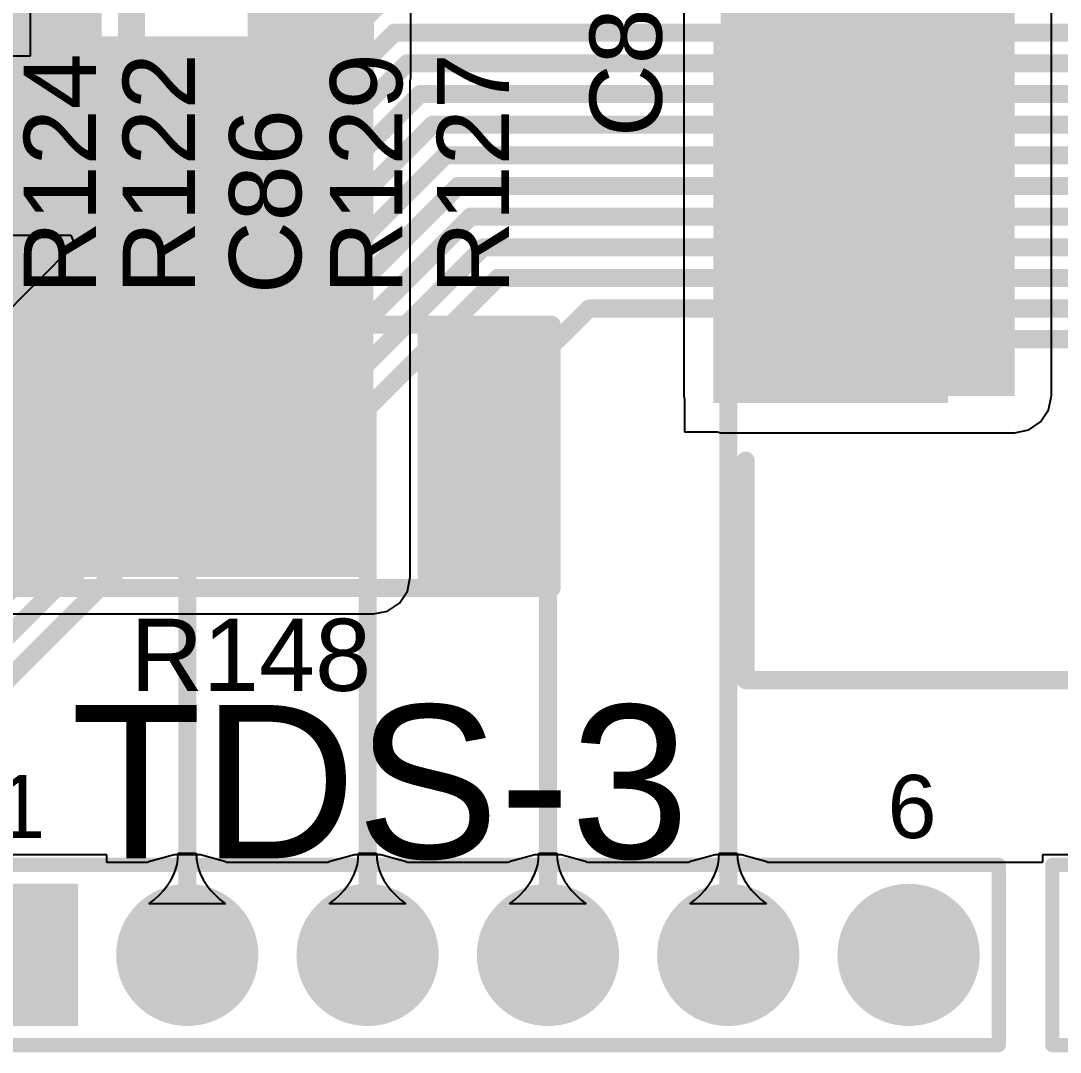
# Model space of a CAD drawing. Header units: millimetres. Extents: x -3 to 5437, y -3 to 5435.
# Drawn here: x 53.35 to 67.99, y -2.68 to 11.85 of the extents above; entities that cross this region are included whole.
import ezdxf

# ---------------------------------------------------------------- set-up
doc = ezdxf.new("R2010")
doc.units = ezdxf.units.MM
for name, color, linetype in [('BottomLayer', 5, 'Continuous'), ('BottomSolder', 6, 'Continuous'), ('MultiLayer', 9, 'Continuous'), ('PadHoleLayer', 156, 'Continuous'), ('TopLayer', 1, 'Continuous'), ('TopOverlay', 2, 'Continuous'), ('TopPaste', 8, 'Continuous'), ('TopSolder', 216, 'Continuous')]:
    doc.layers.add(name, color=color, linetype=linetype)
doc.styles.add('Arial', font='', dxfattribs={"height": 0.2})
doc.styles.get('Arial').set_extended_font_data('Arial')

# ---------------------------------------------------------------- blocks, each defined once
blk = doc.blocks.new('RES_2512_125')
at = {"layer": 'TopLayer'}
for points in [[(-4.05, 1.7), (-2.45, 1.7), (-2.45, -1.7), (-4.05, -1.7)], [(2.45, 1.7), (4.05, 1.7), (4.05, -1.7), (2.45, -1.7)]]:
    blk.add_hatch(color=1, dxfattribs=at).paths.add_polyline_path(points)
at = {"layer": 'TopPaste'}
for points in [[(-4.05, 1.7), (-2.45, 1.7), (-2.45, -1.7), (-4.05, -1.7)], [(2.45, 1.7), (4.05, 1.7), (4.05, -1.7), (2.45, -1.7)]]:
    blk.add_hatch(color=8, dxfattribs=at).paths.add_polyline_path(points)
at = {"layer": 'TopSolder'}
for points in [[(-4.152, 1.802), (-2.348, 1.802), (-2.348, -1.802), (-4.152, -1.802)], [(2.348, 1.802), (4.152, 1.802), (4.152, -1.802), (2.348, -1.802)]]:
    blk.add_hatch(color=216, dxfattribs=at).paths.add_polyline_path(points)
at = {"layer": 'TopOverlay', "const_width": 0.254}
for points in [[(-4.242, 1.854), (4.237, 1.854)], [(-4.242, -1.854), (-4.242, 1.854)], [(4.237, -1.854), (4.237, 1.854)], [(-4.242, -1.854), (4.237, -1.854)]]:
    blk.add_lwpolyline(points, dxfattribs=at)
at = {"layer": 'TopOverlay', "const_width": 0.127}
for points in [[(-4.305, 1.854, 1), (-4.178, 1.854, 1)], [(-4.305, 1.854, 1), (-4.178, 1.854, 1)], [(4.173, 1.854, 1), (4.3, 1.854, 1)], [(4.173, 1.854, 1), (4.3, 1.854, 1)], [(-4.305, -1.854, 1), (-4.178, -1.854, 1)], [(-4.305, -1.854, 1), (-4.178, -1.854, 1)], [(4.173, -1.854, 1), (4.3, -1.854, 1)], [(4.173, -1.854, 1), (4.3, -1.854, 1)]]:
    blk.add_lwpolyline(points, format="xyb", close=True, dxfattribs=at)
blk = doc.blocks.new('SRP1245CC_3R3M_148')
at = {"layer": 'TopLayer'}
for points in [[(-7.1, 2.5), (-4, 2.5), (-4, -2.5), (-7.1, -2.5)], [(4, 2.5), (7.1, 2.5), (7.1, -2.5), (4, -2.5)]]:
    blk.add_hatch(color=1, dxfattribs=at).paths.add_polyline_path(points)
at = {"layer": 'TopPaste'}
for points in [[(-7.1, 2.5), (-4, 2.5), (-4, -2.5), (-7.1, -2.5)], [(4, 2.5), (7.1, 2.5), (7.1, -2.5), (4, -2.5)]]:
    blk.add_hatch(color=8, dxfattribs=at).paths.add_polyline_path(points)
at = {"layer": 'TopSolder'}
for points in [[(-7.202, 2.602), (-3.898, 2.602), (-3.898, -2.602), (-7.202, -2.602)], [(3.898, 2.602), (7.202, 2.602), (7.202, -2.602), (3.898, -2.602)]]:
    blk.add_hatch(color=216, dxfattribs=at).paths.add_polyline_path(points)
at = {"layer": 'TopOverlay', "const_width": 0.254}
for points in [[(-6.75, 3.41), (-6.75, 6.504)], [(-6.75, 6.504), (6.75, 6.504)], [(6.75, 3.41), (6.75, 6.504)], [(-6.75, -6.504), (-6.75, -3.41)], [(6.75, -6.504), (6.75, -3.41)], [(-6.75, -6.504), (6.75, -6.504)]]:
    blk.add_lwpolyline(points, dxfattribs=at)
at = {"layer": 'TopOverlay', "const_width": 0.127}
for points in [[(-6.813, 6.504, 1), (-6.686, 6.504, 1)], [(-6.813, 6.504, 1), (-6.686, 6.504, 1)], [(6.686, 6.504, 1), (6.813, 6.504, 1)], [(6.686, 6.504, 1), (6.813, 6.504, 1)], [(-6.813, 3.41, 1), (-6.686, 3.41, 1)], [(6.686, 3.41, 1), (6.813, 3.41, 1)], [(-6.813, -3.41, 1), (-6.686, -3.41, 1)], [(6.686, -3.41, 1), (6.813, -3.41, 1)], [(-6.813, -6.504, 1), (-6.686, -6.504, 1)], [(-6.813, -6.504, 1), (-6.686, -6.504, 1)], [(6.686, -6.504, 1), (6.813, -6.504, 1)], [(6.686, -6.504, 1), (6.813, -6.504, 1)]]:
    blk.add_lwpolyline(points, format="xyb", close=True, dxfattribs=at)
blk = doc.blocks.new('HDR1X6_381')
at = {"layer": 'TopOverlay', "const_width": 0.2}
for points in [[(-1.27, -1.27), (-1.27, 1.27)], [(-1.27, 1.27), (13.97, 1.27)], [(-1.27, -1.27), (13.97, -1.27)]]:
    blk.add_lwpolyline(points, dxfattribs=at)
at = {"layer": 'TopOverlay', "const_width": 0.1}
for points in [[(-1.32, 1.27, 1), (-1.22, 1.27, 1)], [(-1.32, 1.27, 1), (-1.22, 1.27, 1)], [(-1.32, -1.27, 1), (-1.22, -1.27, 1)], [(-1.32, -1.27, 1), (-1.22, -1.27, 1)]]:
    blk.add_lwpolyline(points, format="xyb", close=True, dxfattribs=at)
blk = doc.blocks.new('HDR1X6_468')
at = {"layer": 'BottomLayer'}
blk.add_hatch(color=5, dxfattribs=at).paths.add_polyline_path([(-0.9, 0.9), (0.9, 0.9), (0.9, -0.9), (-0.9, -0.9)])
h = blk.add_hatch(color=5, dxfattribs=at)
edge = h.paths.add_edge_path()
edge.add_arc((2.54, 0), 0.9, 0, 360)
h = blk.add_hatch(color=5, dxfattribs=at)
edge = h.paths.add_edge_path()
edge.add_arc((5.08, 0), 0.9, 0, 360)
h = blk.add_hatch(color=5, dxfattribs=at)
edge = h.paths.add_edge_path()
edge.add_arc((7.62, 0), 0.9, 0, 360)
h = blk.add_hatch(color=5, dxfattribs=at)
edge = h.paths.add_edge_path()
edge.add_arc((10.16, 0), 0.9, 0, 360)
h = blk.add_hatch(color=5, dxfattribs=at)
edge = h.paths.add_edge_path()
edge.add_arc((12.7, 0), 0.9, 0, 360)
at = {"layer": 'BottomSolder'}
blk.add_hatch(color=6, dxfattribs=at).paths.add_polyline_path([(-1.002, 1.002), (1.002, 1.002), (1.002, -1.002), (-1.002, -1.002)])
h = blk.add_hatch(color=6, dxfattribs=at)
edge = h.paths.add_edge_path()
edge.add_arc((2.54, 0), 1.002, 0, 360)
h = blk.add_hatch(color=6, dxfattribs=at)
edge = h.paths.add_edge_path()
edge.add_arc((5.08, 0), 1.002, 0, 360)
h = blk.add_hatch(color=6, dxfattribs=at)
edge = h.paths.add_edge_path()
edge.add_arc((7.62, 0), 1.002, 0, 360)
h = blk.add_hatch(color=6, dxfattribs=at)
edge = h.paths.add_edge_path()
edge.add_arc((10.16, 0), 1.002, 0, 360)
h = blk.add_hatch(color=6, dxfattribs=at)
edge = h.paths.add_edge_path()
edge.add_arc((12.7, 0), 1.002, 0, 360)
at = {"layer": 'MultiLayer'}
blk.add_hatch(color=9, dxfattribs=at).paths.add_polyline_path([(-0.9, 0.9), (0.9, 0.9), (0.9, -0.9), (-0.9, -0.9)])
h = blk.add_hatch(color=9, dxfattribs=at)
edge = h.paths.add_edge_path()
edge.add_arc((2.54, 0), 0.9, 0, 360)
h = blk.add_hatch(color=9, dxfattribs=at)
edge = h.paths.add_edge_path()
edge.add_arc((5.08, 0), 0.9, 0, 360)
h = blk.add_hatch(color=9, dxfattribs=at)
edge = h.paths.add_edge_path()
edge.add_arc((7.62, 0), 0.9, 0, 360)
h = blk.add_hatch(color=9, dxfattribs=at)
edge = h.paths.add_edge_path()
edge.add_arc((10.16, 0), 0.9, 0, 360)
h = blk.add_hatch(color=9, dxfattribs=at)
edge = h.paths.add_edge_path()
edge.add_arc((12.7, 0), 0.9, 0, 360)
at = {"layer": 'PadHoleLayer'}
h = blk.add_hatch(color=156, dxfattribs=at)
edge = h.paths.add_edge_path()
edge.add_arc((0, 0), 0.45, 0, 360)
h = blk.add_hatch(color=156, dxfattribs=at)
edge = h.paths.add_edge_path()
edge.add_arc((2.54, 0), 0.45, 0, 360)
h = blk.add_hatch(color=156, dxfattribs=at)
edge = h.paths.add_edge_path()
edge.add_arc((5.08, 0), 0.45, 0, 360)
h = blk.add_hatch(color=156, dxfattribs=at)
edge = h.paths.add_edge_path()
edge.add_arc((7.62, 0), 0.45, 0, 360)
h = blk.add_hatch(color=156, dxfattribs=at)
edge = h.paths.add_edge_path()
edge.add_arc((10.16, 0), 0.45, 0, 360)
h = blk.add_hatch(color=156, dxfattribs=at)
edge = h.paths.add_edge_path()
edge.add_arc((12.7, 0), 0.45, 0, 360)
at = {"layer": 'TopLayer'}
blk.add_hatch(color=1, dxfattribs=at).paths.add_polyline_path([(-0.9, 0.9), (0.9, 0.9), (0.9, -0.9), (-0.9, -0.9)])
h = blk.add_hatch(color=1, dxfattribs=at)
edge = h.paths.add_edge_path()
edge.add_arc((2.54, 0), 0.9, 0, 360)
h = blk.add_hatch(color=1, dxfattribs=at)
edge = h.paths.add_edge_path()
edge.add_arc((5.08, 0), 0.9, 0, 360)
h = blk.add_hatch(color=1, dxfattribs=at)
edge = h.paths.add_edge_path()
edge.add_arc((7.62, 0), 0.9, 0, 360)
h = blk.add_hatch(color=1, dxfattribs=at)
edge = h.paths.add_edge_path()
edge.add_arc((10.16, 0), 0.9, 0, 360)
h = blk.add_hatch(color=1, dxfattribs=at)
edge = h.paths.add_edge_path()
edge.add_arc((12.7, 0), 0.9, 0, 360)
at = {"layer": 'TopSolder'}
blk.add_hatch(color=216, dxfattribs=at).paths.add_polyline_path([(-1.002, 1.002), (1.002, 1.002), (1.002, -1.002), (-1.002, -1.002)])
h = blk.add_hatch(color=216, dxfattribs=at)
edge = h.paths.add_edge_path()
edge.add_arc((2.54, 0), 1.002, 0, 360)
h = blk.add_hatch(color=216, dxfattribs=at)
edge = h.paths.add_edge_path()
edge.add_arc((5.08, 0), 1.002, 0, 360)
h = blk.add_hatch(color=216, dxfattribs=at)
edge = h.paths.add_edge_path()
edge.add_arc((7.62, 0), 1.002, 0, 360)
h = blk.add_hatch(color=216, dxfattribs=at)
edge = h.paths.add_edge_path()
edge.add_arc((10.16, 0), 1.002, 0, 360)
h = blk.add_hatch(color=216, dxfattribs=at)
edge = h.paths.add_edge_path()
edge.add_arc((12.7, 0), 1.002, 0, 360)
at = {"layer": 'TopOverlay', "const_width": 0.2}
for points in [[(-1.27, 1.27), (13.97, 1.27)], [(13.97, -1.27), (13.97, 1.27)], [(-1.27, -1.27), (13.97, -1.27)]]:
    blk.add_lwpolyline(points, dxfattribs=at)
at = {"layer": 'TopOverlay', "const_width": 0.1}
for points in [[(13.92, 1.27, 1), (14.02, 1.27, 1)], [(13.92, 1.27, 1), (14.02, 1.27, 1)], [(13.92, -1.27, 1), (14.02, -1.27, 1)], [(13.92, -1.27, 1), (14.02, -1.27, 1)]]:
    blk.add_lwpolyline(points, format="xyb", close=True, dxfattribs=at)

msp = doc.modelspace()

# ---------------------------------------------------------------- hatches: boundary and pattern name
at = {"layer": 'TopLayer'}
for points in [[(63.207, 6.568), (67.346, 6.568), (67.346, 13.896), (63.207, 13.896)], [(49.781, 4.016), (54.489, 4.016), (54.489, 13.01), (49.781, 13.01)], [(56.544, 11.05), (58.322, 11.05), (58.322, 12.539), (56.544, 12.539)], [(53.819, 4.016), (58.315, 4.016), (58.315, 11.634), (53.819, 11.634)]]:
    msp.add_hatch(color=1, dxfattribs=at).paths.add_polyline_path(points)

# ---------------------------------------------------------------- linework, layer by layer
at = {"layer": 'BottomLayer'}
for p, q in [((53.48, 15.878), (53.48, 11.355)), ((53.48, 11.355), (47.774, 11.355)), ((48.92, 8.83), (54.052, 8.83)), ((54.052, 8.83), (54.105, 8.703)), ((54.105, 8.703), (50.478, 5.076)), ((55.549, -0.032), (55.561, 0.045)), ((55.561, 0.045), (55.566, 0.125)), ((55.566, 0.125), (55.82, 0.125)), ((55.82, 0.125), (55.824, 0.045)), ((55.824, 0.045), (55.836, -0.032)), ((58.089, -0.032), (58.101, 0.045)), ((58.101, 0.045), (58.106, 0.125)), ((58.106, 0.125), (58.36, 0.125)), ((58.36, 0.125), (58.364, 0.045)), ((58.364, 0.045), (58.376, -0.032)), ((60.629, -0.032), (60.641, 0.045)), ((60.641, 0.045), (60.646, 0.125)), ((60.646, 0.125), (60.9, 0.125)), ((60.9, 0.125), (60.904, 0.045)), ((60.904, 0.045), (60.916, -0.032)), ((63.169, -0.032), (63.181, 0.045)), ((63.181, 0.045), (63.186, 0.125)), ((63.186, 0.125), (63.44, 0.125)), ((63.44, 0.125), (63.444, 0.045)), ((63.444, 0.045), (63.456, -0.032)), ((55.499, -0.182), (55.528, -0.108)), ((55.528, -0.108), (55.549, -0.032)), ((55.836, -0.032), (55.857, -0.108)), ((55.857, -0.108), (55.886, -0.182)), ((58.039, -0.182), (58.068, -0.108)), ((58.068, -0.108), (58.089, -0.032)), ((58.376, -0.032), (58.397, -0.108)), ((58.397, -0.108), (58.426, -0.182)), ((60.579, -0.182), (60.608, -0.108)), ((60.608, -0.108), (60.629, -0.032)), ((60.916, -0.032), (60.937, -0.108)), ((60.937, -0.108), (60.966, -0.182)), ((63.119, -0.182), (63.148, -0.108)), ((63.148, -0.108), (63.169, -0.032)), ((63.456, -0.032), (63.477, -0.108)), ((63.477, -0.108), (63.506, -0.182)), ((55.417, -0.324), (55.462, -0.254)), ((55.462, -0.254), (55.499, -0.182)), ((55.886, -0.182), (55.923, -0.254)), ((55.923, -0.254), (55.968, -0.324)), ((57.957, -0.324), (58.002, -0.254)), ((58.002, -0.254), (58.039, -0.182)), ((58.426, -0.182), (58.463, -0.254)), ((58.463, -0.254), (58.508, -0.324)), ((60.497, -0.324), (60.542, -0.254)), ((60.542, -0.254), (60.579, -0.182)), ((60.966, -0.182), (61.003, -0.254)), ((61.003, -0.254), (61.048, -0.324)), ((63.037, -0.324), (63.082, -0.254)), ((63.082, -0.254), (63.119, -0.182)), ((63.506, -0.182), (63.543, -0.254)), ((63.543, -0.254), (63.588, -0.324)), ((55.301, -0.459), (55.363, -0.392)), ((55.363, -0.392), (55.417, -0.324)), ((55.968, -0.324), (56.022, -0.392)), ((56.022, -0.392), (56.084, -0.459)), ((57.841, -0.459), (57.903, -0.392)), ((57.903, -0.392), (57.957, -0.324)), ((58.508, -0.324), (58.562, -0.392)), ((58.562, -0.392), (58.624, -0.459)), ((60.381, -0.459), (60.443, -0.392)), ((60.443, -0.392), (60.497, -0.324)), ((61.048, -0.324), (61.102, -0.392)), ((61.102, -0.392), (61.164, -0.459)), ((62.921, -0.459), (62.983, -0.392)), ((62.983, -0.392), (63.037, -0.324)), ((63.588, -0.324), (63.642, -0.392)), ((63.642, -0.392), (63.704, -0.459)), ((55.153, -0.586), (55.231, -0.523)), ((55.231, -0.523), (55.301, -0.459)), ((56.084, -0.459), (56.154, -0.523)), ((56.154, -0.523), (56.233, -0.586)), ((57.693, -0.586), (57.771, -0.523)), ((57.771, -0.523), (57.841, -0.459)), ((58.624, -0.459), (58.694, -0.523)), ((58.694, -0.523), (58.773, -0.586)), ((60.233, -0.586), (60.311, -0.523)), ((60.311, -0.523), (60.381, -0.459)), ((61.164, -0.459), (61.234, -0.523)), ((61.234, -0.523), (61.313, -0.586)), ((62.773, -0.586), (62.851, -0.523)), ((62.851, -0.523), (62.921, -0.459)), ((63.704, -0.459), (63.774, -0.523)), ((63.774, -0.523), (63.853, -0.586)), ((56.233, -0.586), (55.153, -0.586)), ((58.773, -0.586), (57.693, -0.586)), ((61.313, -0.586), (60.233, -0.586)), ((63.853, -0.586), (62.773, -0.586))]:
    msp.add_line(p, q, dxfattribs=at)
for points, const_width in [([(54.184, 10.612), (54.184, 16.274)], 0.381), ([(54.907, 10.302), (54.907, 14.418)], 0.381), ([(50.746, 4.428), (58.435, 12.117)], 0.254), ([(50.925, 3.997), (58.613, 11.685)], 0.254), ([(58.613, 11.685), (98.221, 11.685)], 0.254), ([(51.104, 3.565), (58.792, 11.253)], 0.254), ([(58.792, 11.253), (98.399, 11.253)], 0.254), ([(51.283, 3.133), (58.971, 10.821)], 0.254), ([(58.971, 10.821), (98.578, 10.821)], 0.254), ([(53.851, 10.279), (54.184, 10.612)], 0.381), ([(49.223, 10.279), (53.851, 10.279)], 0.381), ([(51.462, 2.701), (59.15, 10.389)], 0.254), ([(54.139, 9.534), (54.907, 10.302)], 0.381), ([(59.15, 10.389), (98.757, 10.389)], 0.254), ([(51.641, 2.269), (59.329, 9.958)], 0.254), ([(59.329, 9.958), (98.936, 9.958)], 0.254), ([(48.517, 9.534), (54.139, 9.534)], 0.381), ([(51.82, 1.838), (59.508, 9.526)], 0.254), ([(59.508, 9.526), (99.115, 9.526)], 0.254), ([(51.998, 1.406), (59.687, 9.094)], 0.254), ([(59.687, 9.094), (99.294, 9.094)], 0.254), ([(55.693, 4.489), (59.865, 8.662)], 0.254), ([(59.865, 8.662), (99.473, 8.662)], 0.254), ([(58.233, 6.395), (60.068, 8.23)], 0.254), ([(60.068, 8.23), (99.651, 8.23)], 0.254), ([(60.773, 7.22), (61.351, 7.799)], 0.254), ([(61.351, 7.799), (99.83, 7.799)], 0.254), ([(63.313, 6.787), (63.892, 7.367)], 0.254), ([(63.892, 7.367), (100.009, 7.367)], 0.254), ([(60.773, -1.306), (60.773, 7.22)], 0.254), ([(63.313, -1.306), (63.313, 6.787)], 0.254), ([(58.233, -1.306), (58.233, 6.395)], 0.254), ([(55.693, -1.306), (55.693, 4.489)], 0.254)]:
    msp.add_lwpolyline(points, dxfattribs=dict(at, const_width=const_width))
for points, const_width in [([(58.55, 11.685, 1), (58.677, 11.685, 1)], 0.127), ([(58.55, 11.685, 1), (58.677, 11.685, 1)], 0.127), ([(58.729, 11.253, 1), (58.856, 11.253, 1)], 0.127), ([(58.729, 11.253, 1), (58.856, 11.253, 1)], 0.127), ([(58.908, 10.821, 1), (59.035, 10.821, 1)], 0.127), ([(58.908, 10.821, 1), (59.035, 10.821, 1)], 0.127), ([(54.089, 10.612, 1), (54.28, 10.612, 1)], 0.191), ([(54.089, 10.612, 1), (54.28, 10.612, 1)], 0.191), ([(53.756, 10.279, 1), (53.946, 10.279, 1)], 0.191), ([(53.756, 10.279, 1), (53.946, 10.279, 1)], 0.191), ([(54.811, 10.302, 1), (55.002, 10.302, 1)], 0.191), ([(54.811, 10.302, 1), (55.002, 10.302, 1)], 0.191), ([(59.087, 10.389, 1), (59.214, 10.389, 1)], 0.127), ([(59.087, 10.389, 1), (59.214, 10.389, 1)], 0.127), ([(59.265, 9.958, 1), (59.392, 9.958, 1)], 0.127), ([(59.265, 9.958, 1), (59.392, 9.958, 1)], 0.127), ([(54.044, 9.534, 1), (54.234, 9.534, 1)], 0.191), ([(54.044, 9.534, 1), (54.234, 9.534, 1)], 0.191), ([(59.444, 9.526, 1), (59.571, 9.526, 1)], 0.127), ([(59.444, 9.526, 1), (59.571, 9.526, 1)], 0.127), ([(59.623, 9.094, 1), (59.75, 9.094, 1)], 0.127), ([(59.623, 9.094, 1), (59.75, 9.094, 1)], 0.127), ([(59.802, 8.662, 1), (59.929, 8.662, 1)], 0.127), ([(59.802, 8.662, 1), (59.929, 8.662, 1)], 0.127), ([(60.004, 8.23, 1), (60.131, 8.23, 1)], 0.127), ([(60.004, 8.23, 1), (60.131, 8.23, 1)], 0.127), ([(61.287, 7.799, 1), (61.414, 7.799, 1)], 0.127), ([(61.287, 7.799, 1), (61.414, 7.799, 1)], 0.127), ([(63.829, 7.367, 1), (63.956, 7.367, 1)], 0.127), ([(63.829, 7.367, 1), (63.956, 7.367, 1)], 0.127), ([(60.709, 7.22, 1), (60.836, 7.22, 1)], 0.127), ([(60.709, 7.22, 1), (60.836, 7.22, 1)], 0.127), ([(63.249, 6.787, 1), (63.376, 6.787, 1)], 0.127), ([(63.249, 6.787, 1), (63.376, 6.787, 1)], 0.127), ([(58.169, 6.395, 1), (58.296, 6.395, 1)], 0.127), ([(58.169, 6.395, 1), (58.296, 6.395, 1)], 0.127), ([(55.629, 4.489, 1), (55.756, 4.489, 1)], 0.127), ([(55.629, 4.489, 1), (55.756, 4.489, 1)], 0.127), ([(55.629, -1.306, 1), (55.756, -1.306, 1)], 0.127), ([(58.169, -1.306, 1), (58.296, -1.306, 1)], 0.127), ([(60.709, -1.306, 1), (60.836, -1.306, 1)], 0.127), ([(63.249, -1.306, 1), (63.376, -1.306, 1)], 0.127)]:
    msp.add_lwpolyline(points, format="xyb", close=True, dxfattribs=dict(at, const_width=const_width))
at = {"layer": 'TopLayer'}
for p, q in [((67.864, 6.568), (67.864, 13.746)), ((62.689, 13.018), (62.689, 6.568)), ((58.84, 11.05), (58.84, 11.98)), ((58.833, 11.012), (58.84, 11.05)), ((58.833, 4.016), (58.833, 11.012)), ((62.689, 6.568), (62.699, 6.518)), ((62.699, 6.518), (62.699, 6.06)), ((67.825, 6.37), (67.864, 6.568)), ((67.713, 6.202), (67.825, 6.37)), ((67.545, 6.089), (67.713, 6.202)), ((62.699, 6.06), (63.157, 6.06)), ((63.157, 6.06), (63.207, 6.05)), ((63.207, 6.05), (67.346, 6.05)), ((67.346, 6.05), (67.545, 6.089)), ((58.794, 3.818), (58.833, 4.016)), ((58.681, 3.65), (58.794, 3.818)), ((58.315, 3.498), (58.513, 3.537)), ((58.513, 3.537), (58.681, 3.65)), ((49.781, 3.498), (58.315, 3.498)), ((54.561, 0.102), (51.745, 0.102)), ((54.561, -0.003), (54.561, 0.102)), ((55.149, 0.006), (55.135, -0.003)), ((55.507, 0.102), (55.149, 0.006)), ((55.878, 0.102), (55.507, 0.102)), ((56.236, 0.006), (55.878, 0.102)), ((56.25, -0.003), (56.236, 0.006)), ((57.689, 0.006), (57.675, -0.003)), ((58.047, 0.102), (57.689, 0.006)), ((58.418, 0.102), (58.047, 0.102)), ((58.776, 0.006), (58.418, 0.102)), ((58.79, -0.003), (58.776, 0.006)), ((60.229, 0.006), (60.215, -0.003)), ((60.587, 0.102), (60.229, 0.006)), ((60.958, 0.102), (60.587, 0.102)), ((61.316, 0.006), (60.958, 0.102)), ((61.33, -0.003), (61.316, 0.006)), ((62.769, 0.006), (62.755, -0.003)), ((63.127, 0.102), (62.769, 0.006)), ((63.498, 0.102), (63.127, 0.102)), ((63.856, 0.006), (63.498, 0.102)), ((63.87, -0.003), (63.856, 0.006)), ((70.556, 0.102), (67.74, 0.102)), ((67.74, 0.102), (67.74, -0.003)), ((55.135, -0.003), (54.561, -0.003)), ((57.675, -0.003), (56.25, -0.003)), ((60.215, -0.003), (58.79, -0.003)), ((62.755, -0.003), (61.33, -0.003)), ((67.74, -0.003), (63.87, -0.003))]:
    msp.add_line(p, q, dxfattribs=at)
at = {"layer": 'TopLayer', "const_width": 1.27}
msp.add_lwpolyline([(65.853, -1.306), (65.884, -1.275)], dxfattribs=at)
at = {"layer": 'TopLayer', "const_width": 0.635}
for points in [[(65.535, -1.306, 1), (66.17, -1.306, 1)], [(65.567, -1.275, 1), (66.202, -1.275, 1)]]:
    msp.add_lwpolyline(points, format="xyb", close=True, dxfattribs=at)

# ---------------------------------------------------------------- block references
for name, p in [('SRP1245CC_3R3M_148', (70.307, 9.068)), ('RES_2512_125', (56.588, 5.716)), ('HDR1X6_468', (53.153, -1.306)), ('HDR1X6_381', (69.148, -1.306))]:
    msp.add_blockref(name, p)

# ---------------------------------------------------------------- texts
at = {"layer": 'TopOverlay', "style": 'Arial'}
for s, height, rotation, p in [('C87', 1.016, 90, (62.377, 10.214)), ('R124', 1.016, 90, (54.407, 8.002)), ('R122', 1.016, 90, (55.8, 8.002)), ('R129', 1.016, 90, (58.721, 8.002)), ('R127', 1.016, 90, (60.225, 8.002)), ('C86', 1.016, 90, (57.299, 8.002)), ('TDS-3', 2.159, 360, (54.053, 0.055))]:
    msp.add_text(s, height=height, rotation=rotation, dxfattribs=at).set_placement(p)
for s, height, p in [('R148', 1.016, (54.89, 2.413)), ('1', 0.889, (53.004, 0.34)), ('6', 0.889, (65.556, 0.34))]:
    msp.add_text(s, height=height, dxfattribs=at).set_placement(p)

doc.saveas('drawing.dxf')
